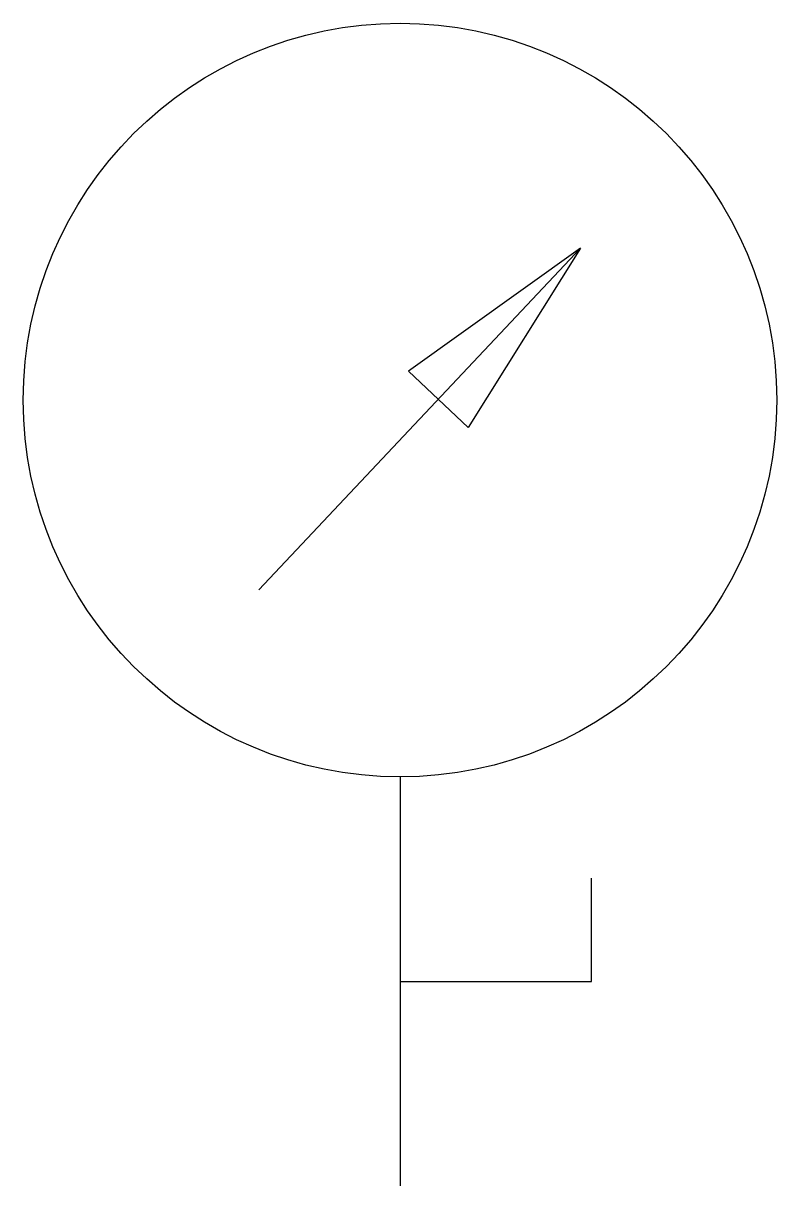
# Model space of a CAD drawing. Header units: metres. Extents: x -21653 to -21641.4, y -12501 to -12483.3.
import ezdxf

# ---------------------------------------------------------------- set-up
doc = ezdxf.new("R2010")
doc.units = ezdxf.units.M

msp = doc.modelspace()

# ---------------------------------------------------------------- linework, layer by layer
for p, q in [((-21649.36, -12491.93), (-21644.44, -12486.71)), ((-21644.44, -12486.71), (-21647.07, -12488.59)), ((-21644.44, -12486.71), (-21646.16, -12489.45)), ((-21646.16, -12489.45), (-21647.07, -12488.59)), ((-21647.2, -12494.79), (-21647.2, -12501.04)), ((-21644.27, -12497.92), (-21644.27, -12496.34)), ((-21647.2, -12497.92), (-21644.27, -12497.92))]:
    msp.add_line(p, q)
msp.add_circle((-21647.2, -12489.03), 5.76)

doc.saveas('drawing.dxf')
